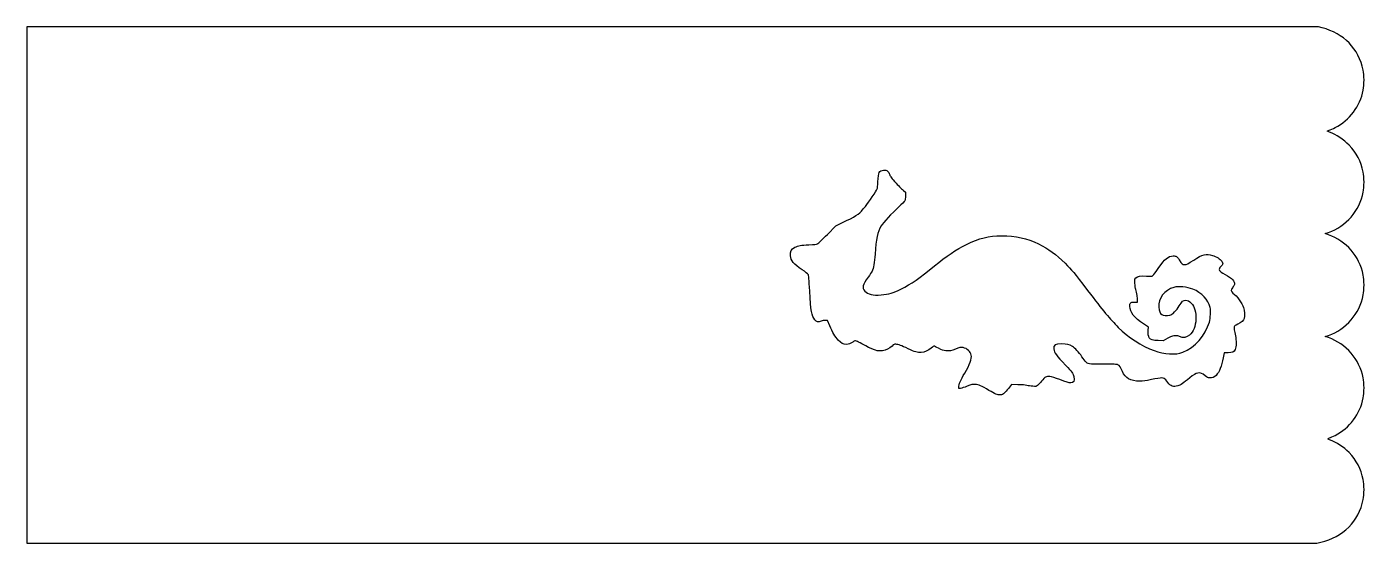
# Model space of a CAD drawing. Header units: centimetres. Extents: x -43.7 to 43.7, y -16.9 to 16.9.
import ezdxf

# ---------------------------------------------------------------- set-up
doc = ezdxf.new("R2010")
doc.units = ezdxf.units.CM
doc.header["$MEASUREMENT"] = 0
doc.layers.add('Layer 1', color=7, linetype='Continuous')

msp = doc.modelspace()

# ---------------------------------------------------------------- linework, layer by layer
at = {"layer": 'Layer 1'}
for points, knots in [([(-43.65625, -0.00008), (-43.65625, -0.00008), (-43.65625, 16.86732), (-43.65625, 16.86732), (-43.65625, 16.86732), (-43.65625, 16.86732), (-1.48828, 16.86015), (-1.48828, 16.86015), (-1.48828, 16.86015), (-1.48828, 16.86015), (40.67969, 16.85299), (40.67969, 16.85299), (40.67969, 16.85299), (40.67969, 16.85299), (40.90458, 16.79616), (40.90458, 16.79616), (40.90458, 16.79616), (42.3189, 16.43882), (43.30027, 15.4318), (43.59432, 14.03615), (43.59432, 14.03615), (43.65869, 13.73059), (43.6591, 13.05649), (43.59509, 12.73487), (43.59509, 12.73487), (43.383, 11.66901), (42.70922, 10.76951), (41.76118, 10.28657), (41.76118, 10.28657), (41.61747, 10.21336), (41.43632, 10.13279), (41.35861, 10.10751), (41.35861, 10.10751), (41.28091, 10.08224), (41.22733, 10.05294), (41.23955, 10.0424), (41.23955, 10.0424), (41.25177, 10.03185), (41.3213, 10.00163), (41.39406, 9.97524), (41.39406, 9.97524), (41.83926, 9.81377), (42.31566, 9.49911), (42.67082, 9.13197), (42.67082, 9.13197), (43.14567, 8.6411), (43.44775, 8.0643), (43.59432, 7.36865), (43.59432, 7.36865), (43.65869, 7.06309), (43.6591, 6.38899), (43.59509, 6.06737), (43.59509, 6.06737), (43.3508, 4.83971), (42.48152, 3.82919), (41.32501, 3.42844), (41.32501, 3.42844), (41.32501, 3.42844), (41.11302, 3.35499), (41.11302, 3.35499), (41.11302, 3.35499), (41.11302, 3.35499), (41.31969, 3.2817), (41.31969, 3.2817), (41.31969, 3.2817), (42.49005, 2.86664), (43.3324, 1.89141), (43.59432, 0.64823), (43.59432, 0.64823), (43.65869, 0.34268), (43.6591, -0.33143), (43.59509, -0.65305), (43.59509, -0.65305), (43.3508, -1.88071), (42.48152, -2.89123), (41.32501, -3.29197), (41.32501, -3.29197), (41.32501, -3.29197), (41.11302, -3.36543), (41.11302, -3.36543), (41.11302, -3.36543), (41.11302, -3.36543), (41.31969, -3.43872), (41.31969, -3.43872), (41.31969, -3.43872), (42.49005, -3.85378), (43.3324, -4.829), (43.59432, -6.07219), (43.59432, -6.07219), (43.65869, -6.37774), (43.6591, -7.05184), (43.59509, -7.37347), (43.59509, -7.37347), (43.383, -8.43931), (42.70937, -9.33862), (41.76118, -9.82181), (41.76118, -9.82181), (41.61747, -9.89505), (41.45227, -9.96992), (41.39406, -9.9882), (41.39406, -9.9882), (41.23058, -10.03953), (41.2307, -10.04474), (41.39696, -10.10728), (41.39696, -10.10728), (41.86383, -10.2829), (42.31301, -10.58002), (42.67082, -10.94991), (42.67082, -10.94991), (43.14567, -11.44078), (43.44775, -12.01757), (43.59432, -12.71323), (43.59432, -12.71323), (43.65869, -13.01878), (43.6591, -13.69289), (43.59509, -14.01451), (43.59509, -14.01451), (43.31369, -15.42863), (42.27489, -16.47187), (40.82521, -16.7962), (40.82521, -16.7962), (40.82521, -16.7962), (40.57385, -16.85243), (40.57385, -16.85243), (40.57385, -16.85243), (40.57385, -16.85243), (-1.5412, -16.85996), (-1.5412, -16.85996), (-1.5412, -16.85996), (-1.5412, -16.85996), (-43.65625, -16.86748), (-43.65625, -16.86748), (-43.65625, -16.86748), (-43.65625, -16.86748), (-43.65625, -0.00008), (-43.65625, -0.00008)], [0, 0, 0, 0, 0.02857143, 0.02857143, 0.02857143, 0.02857143, 0.05714286, 0.05714286, 0.05714286, 0.05714286, 0.08571429, 0.08571429, 0.08571429, 0.08571429, 0.11428571, 0.11428571, 0.11428571, 0.11428571, 0.14285714, 0.14285714, 0.14285714, 0.14285714, 0.17142857, 0.17142857, 0.17142857, 0.17142857, 0.2, 0.2, 0.2, 0.2, 0.22857143, 0.22857143, 0.22857143, 0.22857143, 0.25714286, 0.25714286, 0.25714286, 0.25714286, 0.28571429, 0.28571429, 0.28571429, 0.28571429, 0.31428571, 0.31428571, 0.31428571, 0.31428571, 0.34285714, 0.34285714, 0.34285714, 0.34285714, 0.37142857, 0.37142857, 0.37142857, 0.37142857, 0.4, 0.4, 0.4, 0.4, 0.42857143, 0.42857143, 0.42857143, 0.42857143, 0.45714286, 0.45714286, 0.45714286, 0.45714286, 0.48571429, 0.48571429, 0.48571429, 0.48571429, 0.51428571, 0.51428571, 0.51428571, 0.51428571, 0.54285714, 0.54285714, 0.54285714, 0.54285714, 0.57142857, 0.57142857, 0.57142857, 0.57142857, 0.6, 0.6, 0.6, 0.6, 0.62857143, 0.62857143, 0.62857143, 0.62857143, 0.65714286, 0.65714286, 0.65714286, 0.65714286, 0.68571429, 0.68571429, 0.68571429, 0.68571429, 0.71428571, 0.71428571, 0.71428571, 0.71428571, 0.74285714, 0.74285714, 0.74285714, 0.74285714, 0.77142857, 0.77142857, 0.77142857, 0.77142857, 0.8, 0.8, 0.8, 0.8, 0.82857143, 0.82857143, 0.82857143, 0.82857143, 0.85714286, 0.85714286, 0.85714286, 0.85714286, 0.88571429, 0.88571429, 0.88571429, 0.88571429, 0.91428571, 0.91428571, 0.91428571, 0.91428571, 0.94285714, 0.94285714, 0.94285714, 0.94285714, 1, 1, 1, 1]), ([(20.19873, -7.01807), (20.28726, -6.92712), (20.41961, -6.77532), (20.49284, -6.68073), (20.49284, -6.68073), (20.49284, -6.68073), (20.626, -6.50875), (20.626, -6.50875), (20.626, -6.50875), (20.626, -6.50875), (21.04847, -6.51019), (21.04847, -6.51019), (21.04847, -6.51019), (21.36575, -6.51127), (21.51046, -6.52298), (21.62969, -6.55722), (21.62969, -6.55722), (21.717, -6.58229), (21.88964, -6.6097), (22.01333, -6.61812), (22.01333, -6.61812), (22.21981, -6.63217), (22.24567, -6.62832), (22.32911, -6.57109), (22.32911, -6.57109), (22.37909, -6.5368), (22.49815, -6.40884), (22.59369, -6.28672), (22.59369, -6.28672), (22.68923, -6.16461), (22.80888, -6.04257), (22.85959, -6.01553), (22.85959, -6.01553), (23.02101, -5.92943), (23.13757, -5.95046), (23.78159, -6.18184), (23.78159, -6.18184), (24.1688, -6.32095), (24.42108, -6.39753), (24.49346, -6.39791), (24.49346, -6.39791), (24.70013, -6.39901), (24.76989, -6.25657), (24.69795, -5.9804), (24.69795, -5.9804), (24.64014, -5.75843), (24.5935, -5.69418), (24.16311, -5.2436), (24.16311, -5.2436), (23.53024, -4.58105), (23.4376, -4.45137), (23.40122, -4.17713), (23.40122, -4.17713), (23.36624, -3.91343), (23.46314, -3.84969), (23.89899, -3.84969), (23.89899, -3.84969), (24.23926, -3.84969), (24.41916, -3.89056), (24.60884, -4.01095), (24.60884, -4.01095), (24.78106, -4.12026), (25.0152, -4.37509), (25.22643, -4.68313), (25.22643, -4.68313), (25.32622, -4.82865), (25.43884, -4.98151), (25.47669, -5.02283), (25.47669, -5.02283), (25.61413, -5.17284), (25.61239, -5.1726), (26.59016, -5.1726), (26.59016, -5.1726), (27.30601, -5.1726), (27.5103, -5.18029), (27.58114, -5.20989), (27.58114, -5.20989), (27.67948, -5.25098), (27.75342, -5.36356), (27.87475, -5.65699), (27.87475, -5.65699), (28.05533, -6.09367), (28.39695, -6.28385), (29.00081, -6.28385), (29.00081, -6.28385), (29.23003, -6.28385), (29.37654, -6.26392), (29.77885, -6.17802), (29.77885, -6.17802), (30.05146, -6.11981), (30.34222, -6.07219), (30.42498, -6.07219), (30.42498, -6.07219), (30.59009, -6.07219), (30.60876, -6.08576), (30.83271, -6.36855), (30.83271, -6.36855), (31.02722, -6.61416), (31.19681, -6.67082), (31.4955, -6.58997), (31.4955, -6.58997), (31.66781, -6.54332), (31.8516, -6.41832), (32.26951, -6.0635), (32.26951, -6.0635), (32.50614, -5.86261), (32.65563, -5.77594), (32.80559, -5.75272), (32.80559, -5.75272), (32.96732, -5.72768), (33.08171, -5.76943), (33.28152, -5.92641), (33.28152, -5.92641), (33.41199, -6.02891), (33.46828, -6.05589), (33.57251, -6.06591), (33.57251, -6.06591), (33.75105, -6.08306), (33.87047, -6.03654), (33.99518, -5.90124), (33.99518, -5.90124), (34.19287, -5.68677), (34.3483, -5.29569), (34.4511, -4.75407), (34.4511, -4.75407), (34.4511, -4.75407), (34.51138, -4.43643), (34.51138, -4.43643), (34.51138, -4.43643), (34.51138, -4.43643), (34.76925, -4.42748), (34.76925, -4.42748), (34.76925, -4.42748), (35.06382, -4.41727), (35.13468, -4.38288), (35.22696, -4.20538), (35.22696, -4.20538), (35.30887, -4.0478), (35.31837, -3.63275), (35.24738, -3.31293), (35.24738, -3.31293), (35.17488, -2.98634), (35.15599, -2.83117), (35.17704, -2.73533), (35.17704, -2.73533), (35.1921, -2.66676), (35.22326, -2.6424), (35.39714, -2.5633), (35.39714, -2.5633), (35.63057, -2.45711), (35.78752, -2.3178), (35.82476, -2.18374), (35.82476, -2.18374), (35.87464, -2.0042), (35.85636, -1.69205), (35.7832, -1.47411), (35.7832, -1.47411), (35.67734, -1.15876), (35.36189, -0.73032), (35.08746, -0.52917), (35.08746, -0.52917), (34.94463, -0.42448), (34.94058, -0.33078), (35.07148, -0.15929), (35.07148, -0.15929), (35.12294, -0.09188), (35.17184, -0.00273), (35.18015, 0.0388), (35.18015, 0.0388), (35.22223, 0.24921), (35.03691, 0.45011), (34.58163, 0.68761), (34.58163, 0.68761), (34.14791, 0.91387), (34.0994, 1.00381), (34.30323, 1.20385), (34.30323, 1.20385), (34.44055, 1.33862), (34.4536, 1.41426), (34.36276, 1.54874), (34.36276, 1.54874), (34.26999, 1.68606), (33.99915, 1.85529), (33.74564, 1.93433), (33.74564, 1.93433), (33.33442, 2.06255), (33.09843, 2.00344), (32.53776, 1.63181), (32.53776, 1.63181), (32.16264, 1.38317), (32.06562, 1.33615), (31.92765, 1.33615), (31.92765, 1.33615), (31.79373, 1.33615), (31.76932, 1.358), (31.58016, 1.64727), (31.58016, 1.64727), (31.51109, 1.75291), (31.42944, 1.85279), (31.39872, 1.86923), (31.39872, 1.86923), (31.36801, 1.88567), (31.27222, 1.89812), (31.18586, 1.89689), (31.18586, 1.89689), (30.86082, 1.89228), (30.6305, 1.70344), (30.25706, 1.13535), (30.25706, 1.13535), (30.14312, 0.96202), (29.99614, 0.7645), (29.93045, 0.69641), (29.93045, 0.69641), (29.93045, 0.69641), (29.81101, 0.57262), (29.81101, 0.57262), (29.81101, 0.57262), (29.81101, 0.57262), (29.43774, 0.58727), (29.43774, 0.58727), (29.43774, 0.58727), (29.00791, 0.60414), (28.8718, 0.57868), (28.75215, 0.45903), (28.75215, 0.45903), (28.75215, 0.45903), (28.67307, 0.37995), (28.67307, 0.37995), (28.67307, 0.37995), (28.67307, 0.37995), (28.68954, 0.1106), (28.68954, 0.1106), (28.68954, 0.1106), (28.69859, -0.03754), (28.72439, -0.22423), (28.74685, -0.30427), (28.74685, -0.30427), (28.79424, -0.47305), (28.86566, -0.91332), (28.86589, -1.03803), (28.86589, -1.03803), (28.86589, -1.03803), (28.86604, -1.12356), (28.86604, -1.12356), (28.86604, -1.12356), (28.86604, -1.12356), (28.66834, -1.1174), (28.66834, -1.1174), (28.66834, -1.1174), (28.49331, -1.11196), (28.46373, -1.11816), (28.41037, -1.17152), (28.41037, -1.17152), (28.359, -1.2229), (28.35064, -1.25727), (28.35372, -1.40432), (28.35372, -1.40432), (28.36147, -1.77422), (28.65629, -2.14949), (29.25057, -2.54589), (29.25057, -2.54589), (29.25057, -2.54589), (29.56895, -2.75826), (29.56895, -2.75826), (29.56895, -2.75826), (29.56895, -2.75826), (29.55345, -2.94017), (29.55345, -2.94017), (29.55345, -2.94017), (29.53438, -3.16411), (29.56339, -3.36398), (29.62779, -3.45227), (29.62779, -3.45227), (29.72188, -3.58126), (29.85501, -3.62321), (30.20329, -3.63363), (30.20329, -3.63363), (30.20329, -3.63363), (30.52189, -3.64316), (30.52189, -3.64316), (30.52189, -3.64316), (30.52189, -3.64316), (30.83829, -3.47604), (30.83829, -3.47604), (30.83829, -3.47604), (31.13332, -3.32021), (31.1663, -3.30894), (31.32667, -3.30921), (31.32667, -3.30921), (31.4542, -3.30942), (31.5259, -3.32459), (31.60409, -3.36792), (31.60409, -3.36792), (31.79838, -3.47559), (32.07849, -3.43476), (32.25902, -3.27246), (32.25902, -3.27246), (32.50317, -3.05297), (32.64363, -2.69667), (32.66846, -2.23387), (32.66846, -2.23387), (32.69221, -1.79133), (32.58675, -1.41884), (32.36972, -1.1786), (32.36972, -1.1786), (32.24274, -1.03805), (32.15293, -0.99219), (32.0047, -0.99219), (32.0047, -0.99219), (31.84715, -0.99219), (31.76368, -1.06504), (31.58641, -1.35728), (31.58641, -1.35728), (31.5096, -1.4839), (31.36913, -1.66602), (31.27426, -1.76199), (31.27426, -1.76199), (31.12834, -1.9096), (31.07989, -1.94171), (30.95973, -1.97043), (30.95973, -1.97043), (30.78536, -2.01211), (30.53777, -1.99288), (30.44215, -1.93023), (30.44215, -1.93023), (30.32547, -1.85378), (30.26071, -1.69435), (30.24733, -1.45067), (30.24733, -1.45067), (30.21486, -0.85936), (30.61511, -0.33432), (31.23342, -0.15714), (31.23342, -0.15714), (31.55566, -0.0648), (32.07165, -0.11357), (32.4731, -0.27433), (32.4731, -0.27433), (33.03397, -0.49891), (33.48902, -0.97886), (33.60234, -1.46536), (33.60234, -1.46536), (33.64953, -1.66797), (33.62194, -2.16832), (33.54964, -2.42094), (33.54964, -2.42094), (33.30553, -3.27387), (32.57503, -4.10789), (31.82557, -4.38935), (31.82557, -4.38935), (31.32716, -4.57653), (30.61413, -4.53792), (29.9376, -4.28712), (29.9376, -4.28712), (29.1229, -3.98511), (28.24495, -3.41484), (27.60166, -2.76983), (27.60166, -2.76983), (27.05664, -2.22334), (26.61273, -1.68868), (25.59854, -0.35719), (25.59854, -0.35719), (24.68683, 0.83975), (24.57794, 0.97142), (24.13179, 1.41629), (24.13179, 1.41629), (23.5334, 2.01297), (23.05371, 2.36411), (22.39952, 2.68433), (22.39952, 2.68433), (21.65947, 3.04657), (20.8934, 3.2146), (19.98161, 3.21467), (19.98161, 3.21467), (19.15229, 3.21473), (18.53145, 3.06115), (17.6874, 2.64715), (17.6874, 2.64715), (17.01381, 2.31676), (16.37764, 1.88894), (15.59719, 1.2415), (15.59719, 1.2415), (14.65653, 0.46116), (14.08722, 0.06796), (13.41438, -0.26607), (13.41438, -0.26607), (12.9104, -0.51626), (12.62154, -0.60125), (12.115, -0.64837), (12.115, -0.64837), (11.60163, -0.69612), (11.26409, -0.61568), (11.06316, -0.39769), (11.06316, -0.39769), (10.8535, -0.17023), (10.89041, -0.00764), (11.2676, 0.50271), (11.2676, 0.50271), (11.38591, 0.66278), (11.50694, 0.84293), (11.53656, 0.90305), (11.53656, 0.90305), (11.61983, 1.07204), (11.68959, 1.49183), (11.72097, 2.01275), (11.72097, 2.01275), (11.78189, 3.02423), (11.87514, 3.45563), (12.12176, 3.86695), (12.12176, 3.86695), (12.23304, 4.05255), (12.82559, 4.68924), (13.27299, 5.10395), (13.27299, 5.10395), (13.45989, 5.27719), (13.63365, 5.4556), (13.65911, 5.50041), (13.65911, 5.50041), (13.69395, 5.56171), (13.70542, 5.64215), (13.70542, 5.82526), (13.70542, 5.82526), (13.70542, 5.82526), (13.70542, 6.06864), (13.70542, 6.06864), (13.70542, 6.06864), (13.70542, 6.06864), (13.58465, 6.1676), (13.58465, 6.1676), (13.58465, 6.1676), (13.51823, 6.22203), (13.30032, 6.44101), (13.10041, 6.65421), (13.10041, 6.65421), (12.78921, 6.9861), (12.72846, 7.06511), (12.67797, 7.20358), (12.67797, 7.20358), (12.64085, 7.30539), (12.58793, 7.39145), (12.53514, 7.43587), (12.53514, 7.43587), (12.45926, 7.49972), (12.43511, 7.5054), (12.28104, 7.49559), (12.28104, 7.49559), (11.99229, 7.4772), (11.94084, 7.37209), (11.90809, 6.73365), (11.90809, 6.73365), (11.89652, 6.50809), (11.87757, 6.29973), (11.86598, 6.27063), (11.86598, 6.27063), (11.8211, 6.15802), (11.29671, 5.38445), (11.09473, 5.13292), (11.09473, 5.13292), (10.69155, 4.63082), (10.62347, 4.58005), (9.8509, 4.20525), (9.8509, 4.20525), (9.8509, 4.20525), (9.16781, 3.87387), (9.16781, 3.87387), (9.16781, 3.87387), (9.16781, 3.87387), (8.61219, 3.30824), (8.61219, 3.30824), (8.61219, 3.30824), (8.30659, 2.99714), (8.01489, 2.72155), (7.96396, 2.6958), (7.96396, 2.6958), (7.89109, 2.65897), (7.76987, 2.64486), (7.3951, 2.62962), (7.3951, 2.62962), (6.89232, 2.60917), (6.70858, 2.57529), (6.48446, 2.46172), (6.48446, 2.46172), (6.26097, 2.34847), (6.17548, 2.18313), (6.19765, 1.90701), (6.19765, 1.90701), (6.22327, 1.58785), (6.40011, 1.3794), (6.97451, 0.9913), (6.97451, 0.9913), (7.16971, 0.85941), (7.34583, 0.72529), (7.36588, 0.69325), (7.36588, 0.69325), (7.39231, 0.65103), (7.41805, 0.35098), (7.4594, -0.39688), (7.4594, -0.39688), (7.53254, -1.71977), (7.5813, -1.99705), (7.78873, -2.26966), (7.78873, -2.26966), (7.90539, -2.42297), (8.02243, -2.45217), (8.19545, -2.37113), (8.19545, -2.37113), (8.29063, -2.32655), (8.35906, -2.31407), (8.47469, -2.32021), (8.47469, -2.32021), (8.47469, -2.32021), (8.62786, -2.32833), (8.62786, -2.32833), (8.62786, -2.32833), (8.62786, -2.32833), (8.76671, -2.66068), (8.76671, -2.66068), (8.76671, -2.66068), (8.94562, -3.08887), (9.12478, -3.39249), (9.32516, -3.60704), (9.32516, -3.60704), (9.51957, -3.81519), (9.63917, -3.87478), (9.86408, -3.87556), (9.86408, -3.87556), (10.04501, -3.87619), (10.08652, -3.86068), (10.26302, -3.72644), (10.26302, -3.72644), (10.32696, -3.67781), (10.3984, -3.63803), (10.42177, -3.63804), (10.42177, -3.63804), (10.47973, -3.63807), (10.74744, -3.76669), (11.1125, -3.96988), (11.1125, -3.96988), (11.6526, -4.2705), (11.89343, -4.3425), (12.20927, -4.29777), (12.20927, -4.29777), (12.43151, -4.2663), (12.66372, -4.14953), (12.83225, -3.98452), (12.83225, -3.98452), (12.95928, -3.86013), (12.96744, -3.85649), (13.08969, -3.8696), (13.08969, -3.8696), (13.24616, -3.88638), (13.43535, -3.95647), (13.8774, -4.16143), (13.8774, -4.16143), (14.3345, -4.37337), (14.48279, -4.41459), (14.73557, -4.39996), (14.73557, -4.39996), (14.98167, -4.38571), (15.15753, -4.31076), (15.39714, -4.11798), (15.39714, -4.11798), (15.49084, -4.04259), (15.57419, -3.98412), (15.58235, -3.98806), (15.58235, -3.98806), (15.59051, -3.99199), (15.7222, -4.05797), (15.875, -4.13467), (15.875, -4.13467), (16.0955, -4.24536), (16.19385, -4.27918), (16.35171, -4.29861), (16.35171, -4.29861), (16.58853, -4.32774), (16.70748, -4.30563), (16.9725, -4.18318), (16.9725, -4.18318), (17.21173, -4.07265), (17.31827, -4.05268), (17.4797, -4.08811), (17.4797, -4.08811), (17.73167, -4.1434), (17.95539, -4.35348), (18.0032, -4.5797), (18.0032, -4.5797), (18.05301, -4.81537), (17.91612, -5.19815), (17.58402, -5.7519), (17.58402, -5.7519), (17.30128, -6.22335), (17.19792, -6.47071), (17.19792, -6.6759), (17.19792, -6.6759), (17.19792, -6.6759), (17.19792, -6.7673), (17.19792, -6.7673), (17.19792, -6.7673), (17.19792, -6.7673), (17.31151, -6.75173), (17.31151, -6.75173), (17.31151, -6.75173), (17.37399, -6.74316), (17.56711, -6.68063), (17.74066, -6.61278), (17.74066, -6.61278), (18.03916, -6.49606), (18.06714, -6.49003), (18.25861, -6.50111), (18.25861, -6.50111), (18.49375, -6.51472), (18.67072, -6.58939), (19.15968, -6.88131), (19.15968, -6.88131), (19.55045, -7.1146), (19.71477, -7.18202), (19.89446, -7.18281), (19.89446, -7.18281), (20.03573, -7.18343), (20.04007, -7.18108), (20.19873, -7.01807)], [0, 0, 0, 0, 0.00641026, 0.00641026, 0.00641026, 0.00641026, 0.01282051, 0.01282051, 0.01282051, 0.01282051, 0.01923077, 0.01923077, 0.01923077, 0.01923077, 0.02564103, 0.02564103, 0.02564103, 0.02564103, 0.03205128, 0.03205128, 0.03205128, 0.03205128, 0.03846154, 0.03846154, 0.03846154, 0.03846154, 0.04487179, 0.04487179, 0.04487179, 0.04487179, 0.05128205, 0.05128205, 0.05128205, 0.05128205, 0.05769231, 0.05769231, 0.05769231, 0.05769231, 0.06410256, 0.06410256, 0.06410256, 0.06410256, 0.07051282, 0.07051282, 0.07051282, 0.07051282, 0.07692308, 0.07692308, 0.07692308, 0.07692308, 0.08333333, 0.08333333, 0.08333333, 0.08333333, 0.08974359, 0.08974359, 0.08974359, 0.08974359, 0.09615385, 0.09615385, 0.09615385, 0.09615385, 0.1025641, 0.1025641, 0.1025641, 0.1025641, 0.10897436, 0.10897436, 0.10897436, 0.10897436, 0.11538462, 0.11538462, 0.11538462, 0.11538462, 0.12179487, 0.12179487, 0.12179487, 0.12179487, 0.12820513, 0.12820513, 0.12820513, 0.12820513, 0.13461538, 0.13461538, 0.13461538, 0.13461538, 0.14102564, 0.14102564, 0.14102564, 0.14102564, 0.1474359, 0.1474359, 0.1474359, 0.1474359, 0.15384615, 0.15384615, 0.15384615, 0.15384615, 0.16025641, 0.16025641, 0.16025641, 0.16025641, 0.16666667, 0.16666667, 0.16666667, 0.16666667, 0.17307692, 0.17307692, 0.17307692, 0.17307692, 0.17948718, 0.17948718, 0.17948718, 0.17948718, 0.18589744, 0.18589744, 0.18589744, 0.18589744, 0.19230769, 0.19230769, 0.19230769, 0.19230769, 0.19871795, 0.19871795, 0.19871795, 0.19871795, 0.20512821, 0.20512821, 0.20512821, 0.20512821, 0.21153846, 0.21153846, 0.21153846, 0.21153846, 0.21794872, 0.21794872, 0.21794872, 0.21794872, 0.22435897, 0.22435897, 0.22435897, 0.22435897, 0.23076923, 0.23076923, 0.23076923, 0.23076923, 0.23717949, 0.23717949, 0.23717949, 0.23717949, 0.24358974, 0.24358974, 0.24358974, 0.24358974, 0.25, 0.25, 0.25, 0.25, 0.25641026, 0.25641026, 0.25641026, 0.25641026, 0.26282051, 0.26282051, 0.26282051, 0.26282051, 0.26923077, 0.26923077, 0.26923077, 0.26923077, 0.27564103, 0.27564103, 0.27564103, 0.27564103, 0.28205128, 0.28205128, 0.28205128, 0.28205128, 0.28846154, 0.28846154, 0.28846154, 0.28846154, 0.29487179, 0.29487179, 0.29487179, 0.29487179, 0.30128205, 0.30128205, 0.30128205, 0.30128205, 0.30769231, 0.30769231, 0.30769231, 0.30769231, 0.31410256, 0.31410256, 0.31410256, 0.31410256, 0.32051282, 0.32051282, 0.32051282, 0.32051282, 0.32692308, 0.32692308, 0.32692308, 0.32692308, 0.33333333, 0.33333333, 0.33333333, 0.33333333, 0.33974359, 0.33974359, 0.33974359, 0.33974359, 0.34615385, 0.34615385, 0.34615385, 0.34615385, 0.3525641, 0.3525641, 0.3525641, 0.3525641, 0.35897436, 0.35897436, 0.35897436, 0.35897436, 0.36538462, 0.36538462, 0.36538462, 0.36538462, 0.37179487, 0.37179487, 0.37179487, 0.37179487, 0.37820513, 0.37820513, 0.37820513, 0.37820513, 0.38461538, 0.38461538, 0.38461538, 0.38461538, 0.39102564, 0.39102564, 0.39102564, 0.39102564, 0.3974359, 0.3974359, 0.3974359, 0.3974359, 0.40384615, 0.40384615, 0.40384615, 0.40384615, 0.41025641, 0.41025641, 0.41025641, 0.41025641, 0.41666667, 0.41666667, 0.41666667, 0.41666667, 0.42307692, 0.42307692, 0.42307692, 0.42307692, 0.42948718, 0.42948718, 0.42948718, 0.42948718, 0.43589744, 0.43589744, 0.43589744, 0.43589744, 0.44230769, 0.44230769, 0.44230769, 0.44230769, 0.44871795, 0.44871795, 0.44871795, 0.44871795, 0.45512821, 0.45512821, 0.45512821, 0.45512821, 0.46153846, 0.46153846, 0.46153846, 0.46153846, 0.46794872, 0.46794872, 0.46794872, 0.46794872, 0.47435897, 0.47435897, 0.47435897, 0.47435897, 0.48076923, 0.48076923, 0.48076923, 0.48076923, 0.48717949, 0.48717949, 0.48717949, 0.48717949, 0.49358974, 0.49358974, 0.49358974, 0.49358974, 0.5, 0.5, 0.5, 0.5, 0.50641026, 0.50641026, 0.50641026, 0.50641026, 0.51282051, 0.51282051, 0.51282051, 0.51282051, 0.51923077, 0.51923077, 0.51923077, 0.51923077, 0.52564103, 0.52564103, 0.52564103, 0.52564103, 0.53205128, 0.53205128, 0.53205128, 0.53205128, 0.53846154, 0.53846154, 0.53846154, 0.53846154, 0.54487179, 0.54487179, 0.54487179, 0.54487179, 0.55128205, 0.55128205, 0.55128205, 0.55128205, 0.55769231, 0.55769231, 0.55769231, 0.55769231, 0.56410256, 0.56410256, 0.56410256, 0.56410256, 0.57051282, 0.57051282, 0.57051282, 0.57051282, 0.57692308, 0.57692308, 0.57692308, 0.57692308, 0.58333333, 0.58333333, 0.58333333, 0.58333333, 0.58974359, 0.58974359, 0.58974359, 0.58974359, 0.59615385, 0.59615385, 0.59615385, 0.59615385, 0.6025641, 0.6025641, 0.6025641, 0.6025641, 0.60897436, 0.60897436, 0.60897436, 0.60897436, 0.61538462, 0.61538462, 0.61538462, 0.61538462, 0.62179487, 0.62179487, 0.62179487, 0.62179487, 0.62820513, 0.62820513, 0.62820513, 0.62820513, 0.63461538, 0.63461538, 0.63461538, 0.63461538, 0.64102564, 0.64102564, 0.64102564, 0.64102564, 0.6474359, 0.6474359, 0.6474359, 0.6474359, 0.65384615, 0.65384615, 0.65384615, 0.65384615, 0.66025641, 0.66025641, 0.66025641, 0.66025641, 0.66666667, 0.66666667, 0.66666667, 0.66666667, 0.67307692, 0.67307692, 0.67307692, 0.67307692, 0.67948718, 0.67948718, 0.67948718, 0.67948718, 0.68589744, 0.68589744, 0.68589744, 0.68589744, 0.69230769, 0.69230769, 0.69230769, 0.69230769, 0.69871795, 0.69871795, 0.69871795, 0.69871795, 0.70512821, 0.70512821, 0.70512821, 0.70512821, 0.71153846, 0.71153846, 0.71153846, 0.71153846, 0.71794872, 0.71794872, 0.71794872, 0.71794872, 0.72435897, 0.72435897, 0.72435897, 0.72435897, 0.73076923, 0.73076923, 0.73076923, 0.73076923, 0.73717949, 0.73717949, 0.73717949, 0.73717949, 0.74358974, 0.74358974, 0.74358974, 0.74358974, 0.75, 0.75, 0.75, 0.75, 0.75641026, 0.75641026, 0.75641026, 0.75641026, 0.76282051, 0.76282051, 0.76282051, 0.76282051, 0.76923077, 0.76923077, 0.76923077, 0.76923077, 0.77564103, 0.77564103, 0.77564103, 0.77564103, 0.78205128, 0.78205128, 0.78205128, 0.78205128, 0.78846154, 0.78846154, 0.78846154, 0.78846154, 0.79487179, 0.79487179, 0.79487179, 0.79487179, 0.80128205, 0.80128205, 0.80128205, 0.80128205, 0.80769231, 0.80769231, 0.80769231, 0.80769231, 0.81410256, 0.81410256, 0.81410256, 0.81410256, 0.82051282, 0.82051282, 0.82051282, 0.82051282, 0.82692308, 0.82692308, 0.82692308, 0.82692308, 0.83333333, 0.83333333, 0.83333333, 0.83333333, 0.83974359, 0.83974359, 0.83974359, 0.83974359, 0.84615385, 0.84615385, 0.84615385, 0.84615385, 0.8525641, 0.8525641, 0.8525641, 0.8525641, 0.85897436, 0.85897436, 0.85897436, 0.85897436, 0.86538462, 0.86538462, 0.86538462, 0.86538462, 0.87179487, 0.87179487, 0.87179487, 0.87179487, 0.87820513, 0.87820513, 0.87820513, 0.87820513, 0.88461538, 0.88461538, 0.88461538, 0.88461538, 0.89102564, 0.89102564, 0.89102564, 0.89102564, 0.8974359, 0.8974359, 0.8974359, 0.8974359, 0.90384615, 0.90384615, 0.90384615, 0.90384615, 0.91025641, 0.91025641, 0.91025641, 0.91025641, 0.91666667, 0.91666667, 0.91666667, 0.91666667, 0.92307692, 0.92307692, 0.92307692, 0.92307692, 0.92948718, 0.92948718, 0.92948718, 0.92948718, 0.93589744, 0.93589744, 0.93589744, 0.93589744, 0.94230769, 0.94230769, 0.94230769, 0.94230769, 0.94871795, 0.94871795, 0.94871795, 0.94871795, 0.95512821, 0.95512821, 0.95512821, 0.95512821, 0.96153846, 0.96153846, 0.96153846, 0.96153846, 0.96794872, 0.96794872, 0.96794872, 0.96794872, 0.97435897, 0.97435897, 0.97435897, 0.97435897, 0.98076923, 0.98076923, 0.98076923, 0.98076923, 0.98717949, 0.98717949, 0.98717949, 0.98717949, 1, 1, 1, 1])]:
    msp.add_open_spline(points, degree=3, knots=knots, dxfattribs=at)

doc.saveas('drawing.dxf')
